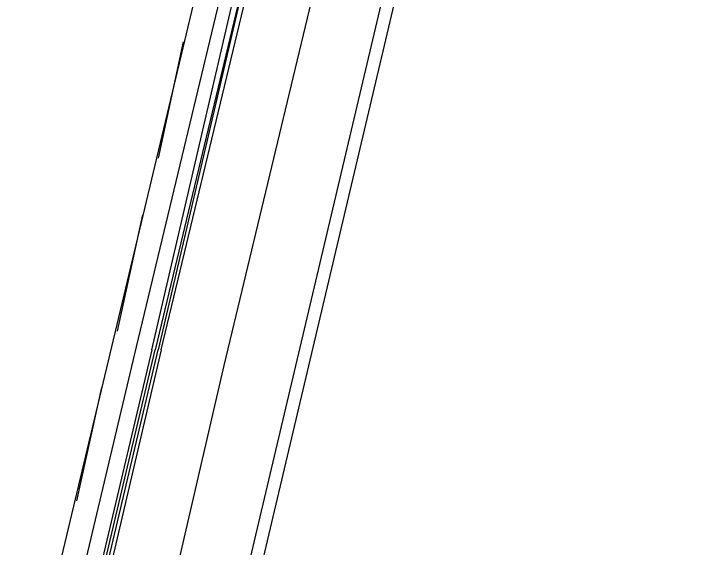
# Model space of a CAD drawing. Header units: feet. Extents: x -84 to 198, y -22 to 181.
# Drawn here: x 123.693 to 126.587, y 145.562 to 147.831 of the extents above; entities that cross this region are included whole.
import ezdxf

# ---------------------------------------------------------------- set-up
doc = ezdxf.new("R2010")
doc.units = ezdxf.units.FT
doc.layers.add('A-LINEA', color=7, linetype='CONTINUOUS')

msp = doc.modelspace()

# ---------------------------------------------------------------- linework, layer by layer
at = {"layer": 'A-LINEA'}
for p, q in [((124.4267, 144.1378), (126.5867, 153.2844)), ((123.6933, 144.6711), (125.5467, 152.4444)), ((124.4533, 144.4844), (126.2933, 152.2711)), ((124.4133, 147.7111), (124.3067, 147.2178)), ((124.24, 146.9778), (124.1333, 146.4844)), ((124.2133, 146.4178), (123.8267, 144.7911)), ((124.0667, 146.2444), (123.96, 145.7644))]:
    msp.add_line(p, q, dxfattribs=at)
for points in [[(124.28, 146.4044), (124.76, 148.4711), (124.7733, 148.4711), (124.7867, 148.4578), (124.2933, 146.4044)], [(124.32, 146.4044), (124.8133, 148.4578), (124.8, 148.4578), (124.7867, 148.4578), (124.3067, 146.4044)], [(124.72, 148.4178), (124.72, 148.4044), (124.6933, 148.4178), (124.2133, 146.4178)], [(124.1733, 144.5511), (124.5867, 146.3378), (125.0667, 148.3378)], [(124.28, 146.4044), (123.88, 144.7111), (123.8933, 144.7111), (124.2933, 146.4044)], [(124.32, 146.4044), (123.92, 144.6978), (123.9067, 144.7111), (124.3067, 146.4044)]]:
    msp.add_lwpolyline(points, dxfattribs=at)

doc.saveas('drawing.dxf')
